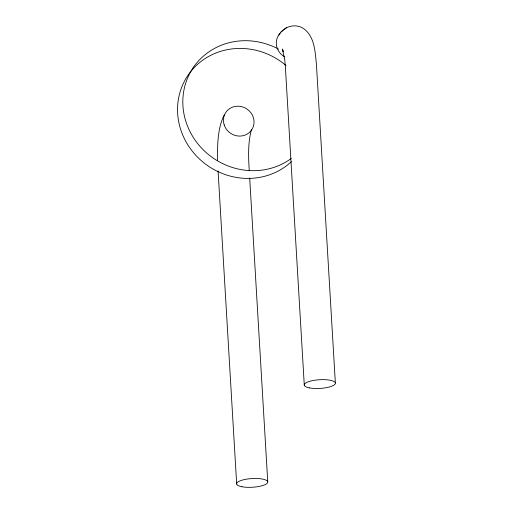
<?xml version="1.0" encoding="UTF-8"?>
<svg xmlns="http://www.w3.org/2000/svg" width="513" height="513" viewBox="0 0 513 513"><rect width="100%" height="100%" fill="white"/><g stroke="black" fill="none" stroke-linecap="round" stroke-linejoin="round"><path stroke-width="0.77" d="M251.492 129.391C247.824 142.838 248.395 156.984 249.267 170.765M224.194 114.963C217.332 129.026 217.467 145.269 217.589 160.569M278.796 35.134C283.766 26.234 295.847 22.739 304.215 29.049C314.783 37.122 315.085 52.14 316.418 64.215L335.355 382.929M284.138 29.562L286.446 27.747M281.079 31.979L283.291 30.248M282.323 49.928L283.291 51.749M283.381 51.691L282.458 49.024L284.721 59.643L285.382 66.998L304.286 385.205M249.69 177.96L267.741 481.771M218.07 170.925L236.673 484.048M291.198 158.511A67.799 63.638 34.4 0 1 204.257 150.816A67.799 63.638 34.4 0 1 194.408 65.933A67.799 63.638 34.4 0 1 278.495 49.081M291.455 161.64A67.799 63.638 34.4 0 1 198.935 158.498A67.799 63.638 34.4 0 1 193.76 68.049A67.799 63.638 34.4 0 1 285.953 65.472M284.709 56.86A15.595 14.633 34.4 0 1 280.149 33.345M224.232 124.999A15.595 14.633 34.4 0 0 250.177 131.719A15.595 14.633 34.4 0 0 241.847 106.71A15.595 14.633 34.4 0 0 224.232 124.999M309.557 387.905A15.595 4.348 -3.4 0 0 335.092 384.083A15.595 4.348 -3.4 0 0 314.815 380.216A15.595 4.348 -3.4 0 0 309.557 387.905M241.944 486.747A15.595 4.348 -3.4 0 0 267.478 482.925A15.595 4.348 -3.4 0 0 247.202 479.059A15.595 4.348 -3.4 0 0 241.944 486.747"/></g></svg>
